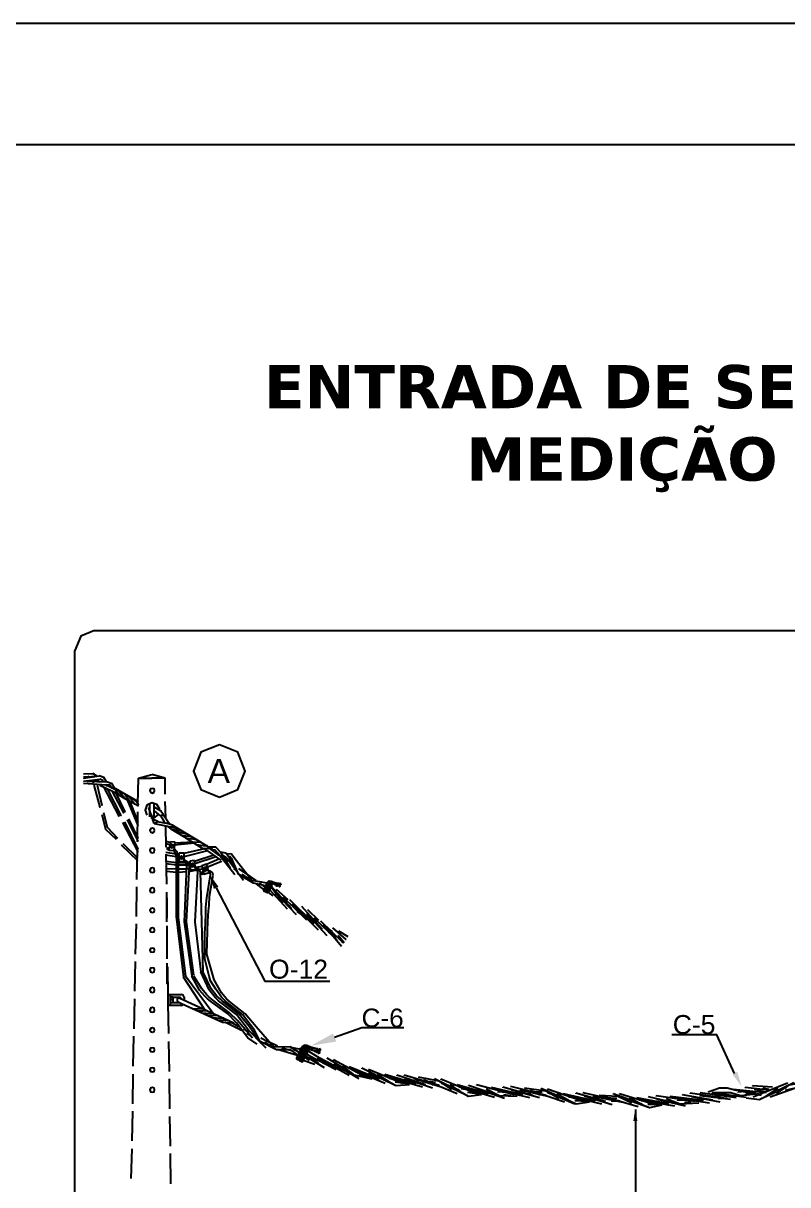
# Model space of a CAD drawing. Header units: millimetres. Extents: x 2300 to 2597, y 2140 to 2350.
# Drawn here: x 2444.1 to 2488.2, y 2283 to 2350 of the extents above; entities that cross this region are included whole.
import ezdxf

# ---------------------------------------------------------------- set-up
doc = ezdxf.new("R2010")
doc.units = ezdxf.units.MM
doc.styles.add('Arial0', font='arial.ttf', dxfattribs={"height": 1.907567})
doc.styles.get("Standard").update_dxf_attribs({"font": 'arial.ttf'})

msp = doc.modelspace()

# ---------------------------------------------------------------- hatches: boundary and pattern name
at = {"true_color": 0x000007}
for points in [[(2448.184, 2306.204), (2448.148, 2306.204), (2448.148, 2306.18), (2448.184, 2306.18)], [(2448.207, 2306.51), (2448.184, 2306.51), (2448.184, 2306.475), (2448.207, 2306.475)], [(2449.42, 2305.85), (2449.385, 2305.85), (2449.385, 2305.815), (2449.42, 2305.815)], [(2452.825, 2302.411), (2452.789, 2302.411), (2452.789, 2302.376), (2452.825, 2302.376)], [(2453.402, 2301.775), (2453.366, 2301.775), (2453.366, 2301.739), (2453.402, 2301.739)], [(2454.026, 2301.327), (2454.003, 2301.327), (2454.003, 2301.292), (2454.026, 2301.292)], [(2454.78, 2301.139), (2454.756, 2301.139), (2454.756, 2301.115), (2454.78, 2301.115)], [(2455.392, 2300.208), (2454.874, 2300.903), (2455.122, 2300.09)], [(2452.613, 2293.753), (2452.589, 2293.753), (2452.589, 2293.73), (2452.613, 2293.73)], [(2452.648, 2293.847), (2452.613, 2293.847), (2452.613, 2293.789)], [(2452.648, 2293.694), (2452.613, 2293.694), (2452.613, 2293.659)], [(2452.648, 2293.541), (2452.613, 2293.577), (2452.613, 2293.541)], [(2452.766, 2293.847), (2452.766, 2293.789), (2452.73, 2293.847)], [(2452.766, 2293.73), (2452.766, 2293.694), (2452.73, 2293.694)], [(2452.766, 2293.694), (2452.766, 2293.659), (2452.73, 2293.694)], [(2452.766, 2293.577), (2452.766, 2293.541), (2452.73, 2293.541)], [(2462.177, 2291.28), (2460.728, 2291.044), (2461.989, 2291.739)], [(2485.3, 2289.536), (2485.547, 2288.688), (2485.029, 2289.383)], [(2479.304, 2286.698), (2479.54, 2286.698), (2479.422, 2287.416)]]:
    msp.add_hatch(color=7, dxfattribs=at).paths.add_polyline_path(points)

# ---------------------------------------------------------------- linework, layer by layer
at = {"ltscale": 3}
for p, q in [((2300, 2350), (2597, 2350)), ((2325, 2343), (2590, 2343))]:
    msp.add_line(p, q, dxfattribs=at)
at = {"color": 7, "linetype": 'Continuous', "lineweight": -2, "true_color": 0x000007}
for points in [[(2448.243, 2314.979), (2447.453, 2314.649), (2447.1, 2313.837)], [(2448.243, 2314.979), (2579.957, 2314.979), (2579.957, 2314.979)], [(2447.1, 2212.854), (2447.1, 2313.837), (2447.1, 2313.837)], [(2447.607, 2306.722), (2448.148, 2306.746), (2448.148, 2306.746)], [(2448.419, 2306.569), (2448.148, 2306.746), (2448.148, 2306.746)], [(2447.607, 2306.475), (2448.513, 2306.604), (2448.513, 2306.604)], [(2447.607, 2306.545), (2448.089, 2306.569), (2448.089, 2306.569)], [(2447.607, 2306.51), (2447.701, 2306.475), (2447.701, 2306.475)], [(2447.607, 2306.298), (2448.537, 2306.416), (2448.537, 2306.416)], [(2447.607, 2306.18), (2448.938, 2306.086), (2448.938, 2306.086)], [(2447.819, 2306.298), (2448.938, 2306.263), (2448.938, 2306.263)], [(2447.995, 2306.51), (2447.854, 2306.569), (2447.854, 2306.569)], [(2448.031, 2306.333), (2448.207, 2306.239), (2448.207, 2306.239)], [(2448.243, 2306.545), (2448.089, 2306.569), (2448.089, 2306.569)], [(2448.207, 2306.062), (2448.537, 2304.79), (2448.537, 2304.79)], [(2448.572, 2306.239), (2448.266, 2306.357), (2448.266, 2306.357)], [(2448.396, 2306.392), (2448.396, 2306.298), (2448.396, 2306.298)], [(2448.396, 2306.062), (2448.667, 2304.908), (2448.667, 2304.908)], [(2448.938, 2306.263), (2448.784, 2306.51), (2448.513, 2306.604)], [(2448.749, 2306.239), (2448.69, 2306.357), (2448.537, 2306.416)], [(2448.537, 2306.062), (2449.633, 2305.544), (2449.633, 2305.544)], [(2449.42, 2305.815), (2448.879, 2306.086), (2448.879, 2306.086)], [(2449.42, 2305.874), (2449.267, 2306.145), (2448.938, 2306.263)], [(2449.267, 2305.874), (2449.114, 2306.062), (2448.938, 2306.086)], [(2448.938, 2306.086), (2448.938, 2306.027), (2448.938, 2306.027)], [(2450.74, 2304.967), (2450.775, 2306.475), (2450.775, 2306.475)], [(2450.775, 2306.475), (2451.553, 2306.687), (2451.553, 2306.687)], [(2450.775, 2306.475), (2451.553, 2306.475), (2451.553, 2306.475)], [(2452.306, 2306.475), (2451.553, 2306.687), (2451.553, 2306.687)], [(2452.306, 2306.475), (2451.553, 2306.475), (2451.553, 2306.475)], [(2452.306, 2305.544), (2452.306, 2306.475), (2452.306, 2306.475)], [(2448.749, 2305.968), (2449.633, 2304.284), (2449.633, 2304.284)], [(2448.961, 2305.85), (2449.75, 2304.307), (2449.75, 2304.307)], [(2449.267, 2305.697), (2449.903, 2304.46), (2449.903, 2304.46)], [(2449.444, 2305.791), (2449.326, 2305.933), (2449.326, 2305.933)], [(2450.198, 2305.426), (2449.326, 2305.933), (2449.326, 2305.933)], [(2449.444, 2305.791), (2449.656, 2305.485), (2449.656, 2305.485)], [(2449.444, 2305.638), (2449.986, 2304.519), (2449.986, 2304.519)], [(2449.656, 2305.697), (2449.597, 2305.791), (2449.597, 2305.791)], [(2449.656, 2305.697), (2450.021, 2305.273), (2450.021, 2305.273)], [(2450.598, 2304.943), (2449.656, 2305.485), (2449.656, 2305.485)], [(2449.656, 2305.485), (2450.115, 2305.214), (2450.115, 2305.214)], [(2449.962, 2305.579), (2450.257, 2305.155), (2450.257, 2305.155)], [(2450.41, 2305.179), (2450.198, 2305.426), (2450.198, 2305.426)], [(2450.775, 2305.097), (2450.198, 2305.426), (2450.198, 2305.426)], [(2450.115, 2305.214), (2450.74, 2303.73), (2450.74, 2303.73)], [(2450.257, 2305.155), (2450.74, 2303.942), (2450.74, 2303.942)], [(2450.41, 2305.179), (2450.563, 2304.967), (2450.563, 2304.967)], [(2450.657, 2305.12), (2450.469, 2305.273), (2450.469, 2305.273)], [(2450.775, 2304.849), (2450.563, 2304.967), (2450.563, 2304.967)], [(2450.657, 2305.12), (2450.775, 2304.943), (2450.775, 2304.943)], [(2452.012, 2304.672), (2451.835, 2304.943), (2451.553, 2305.038), (2451.258, 2304.908), (2451.164, 2304.614), (2451.258, 2304.343)], [(2451.435, 2304.79), (2451.376, 2304.755), (2451.376, 2304.755)], [(2451.682, 2303.86), (2451.376, 2304.755), (2451.376, 2304.755)], [(2451.435, 2304.248), (2451.435, 2305.002), (2451.435, 2305.002)], [(2451.682, 2304.19), (2451.682, 2305.002), (2451.682, 2305.002)], [(2451.706, 2304.79), (2452.071, 2304.578), (2452.071, 2304.578)], [(2452.342, 2304.19), (2452.306, 2305.12), (2452.306, 2305.12)], [(2448.667, 2304.366), (2448.879, 2303.53), (2449.479, 2302.953)], [(2448.749, 2304.484), (2448.961, 2303.648), (2449.574, 2303.012)], [(2450.115, 2304.072), (2450.74, 2302.835), (2450.74, 2302.835)], [(2450.198, 2304.131), (2450.74, 2303.012), (2450.74, 2303.012)], [(2450.716, 2302.8), (2450.74, 2304.519), (2450.74, 2304.519)], [(2451.682, 2304.072), (2451.435, 2304.519), (2451.435, 2304.519)], [(2451.494, 2304.19), (2451.741, 2304.213), (2451.953, 2304.402)], [(2451.682, 2304.578), (2451.918, 2304.402), (2451.918, 2304.402)], [(2451.894, 2303.978), (2451.682, 2304.072), (2451.682, 2304.072)], [(2451.918, 2304.402), (2452.035, 2304.307), (2452.035, 2304.307)], [(2452.035, 2304.307), (2452.224, 2304.366), (2452.224, 2304.366)], [(2452.035, 2304.307), (2452.283, 2303.919), (2452.283, 2303.919)], [(2452.071, 2304.578), (2452.224, 2304.366), (2452.224, 2304.366)], [(2452.189, 2304.366), (2452.589, 2303.824), (2452.589, 2303.824)], [(2449.845, 2303.919), (2450.74, 2302.222), (2450.74, 2302.222)], [(2449.962, 2303.942), (2450.74, 2302.376), (2450.74, 2302.376)], [(2451.682, 2303.86), (2451.894, 2303.978), (2451.894, 2303.978)], [(2451.682, 2303.86), (2452.648, 2303.671), (2452.648, 2303.671)], [(2451.859, 2303.978), (2452.377, 2303.883), (2452.377, 2303.883)], [(2452.377, 2302.493), (2452.342, 2303.707), (2452.342, 2303.707)], [(2452.73, 2303.765), (2452.377, 2303.883), (2452.377, 2303.883)], [(2452.436, 2303.707), (2452.648, 2303.553), (2452.648, 2303.553)], [(2453.096, 2303.53), (2452.648, 2303.671), (2452.648, 2303.671)], [(2452.648, 2303.553), (2453.06, 2303.459), (2453.06, 2303.459)], [(2452.648, 2303.553), (2453.543, 2303.012), (2453.543, 2303.012)], [(2452.73, 2303.765), (2454.179, 2302.894), (2454.179, 2302.894)], [(2452.978, 2303.377), (2453.249, 2303.318), (2453.249, 2303.318)], [(2453.343, 2303.4), (2453.06, 2303.459), (2453.06, 2303.459)], [(2449.868, 2302.705), (2450.716, 2301.869), (2450.716, 2301.869)], [(2452.342, 2302.835), (2452.589, 2302.776), (2452.589, 2302.776)], [(2452.342, 2302.705), (2452.589, 2302.646), (2452.589, 2302.646)], [(2452.613, 2302.8), (2452.518, 2302.317), (2452.518, 2302.317)], [(2452.884, 2302.776), (2452.613, 2302.8), (2452.613, 2302.8)], [(2452.825, 2302.293), (2452.884, 2302.776), (2452.884, 2302.776)], [(2452.86, 2302.623), (2454.003, 2302.741), (2454.003, 2302.741)], [(2452.884, 2302.741), (2453.885, 2302.8), (2453.885, 2302.8)], [(2453.213, 2303.188), (2453.673, 2303.129), (2453.673, 2303.129)], [(2453.614, 2303.224), (2453.249, 2303.318), (2453.249, 2303.318)], [(2453.52, 2303.012), (2454.45, 2302.434), (2454.45, 2302.434)], [(2453.543, 2303.012), (2453.849, 2302.976), (2453.849, 2302.976)], [(2453.908, 2303.047), (2453.673, 2303.129), (2453.673, 2303.129)], [(2454.179, 2302.894), (2453.849, 2302.976), (2453.849, 2302.976)], [(2453.885, 2302.8), (2454.391, 2302.776), (2454.391, 2302.776)], [(2454.179, 2302.894), (2455.027, 2302.376), (2455.027, 2302.376)], [(2449.774, 2302.623), (2450.716, 2301.716), (2450.716, 2301.716)], [(2450.681, 2300.632), (2450.716, 2302.376), (2450.716, 2302.376)], [(2452.342, 2302.199), (2452.942, 2302.105), (2452.942, 2302.105)], [(2452.342, 2302.046), (2452.942, 2301.951), (2452.942, 2301.951)], [(2452.401, 2300.361), (2452.377, 2302.081), (2452.377, 2302.081)], [(2452.436, 2302.47), (2452.554, 2302.434), (2452.554, 2302.434)], [(2452.436, 2302.47), (2452.436, 2302.376), (2452.436, 2302.376)], [(2452.436, 2302.376), (2452.518, 2302.352), (2452.518, 2302.352)], [(2452.518, 2302.317), (2452.825, 2302.293), (2452.825, 2302.293)], [(2453.037, 2301.987), (2453.001, 2302.222), (2452.825, 2302.411)], [(2452.942, 2302.022), (2452.825, 2302.293), (2452.825, 2302.293)], [(2452.942, 2302.022), (2452.942, 2298.488), (2453.366, 2294.99)], [(2453.037, 2302.105), (2453.096, 2302.105), (2453.096, 2302.105)], [(2453.06, 2302.022), (2453.06, 2298.453), (2453.484, 2295.025)], [(2453.096, 2302.14), (2453.096, 2301.657), (2453.096, 2301.657)], [(2453.402, 2302.14), (2453.096, 2302.14), (2453.096, 2302.14)], [(2453.402, 2302.14), (2454.603, 2302.411), (2454.603, 2302.411)], [(2453.402, 2301.951), (2454.78, 2302.293), (2454.78, 2302.293)], [(2453.402, 2301.657), (2453.402, 2302.14), (2453.402, 2302.14)], [(2454.003, 2301.681), (2455.122, 2302.046), (2455.122, 2302.046)], [(2454.12, 2302.646), (2454.639, 2302.564), (2454.639, 2302.564)], [(2454.45, 2302.434), (2454.815, 2302.411), (2454.815, 2302.411)], [(2455.534, 2301.739), (2454.544, 2302.434), (2454.544, 2302.434)], [(2454.756, 2302.564), (2454.639, 2302.564), (2454.639, 2302.564)], [(2455.534, 2302.164), (2455.239, 2302.493), (2454.815, 2302.493)], [(2455.027, 2302.376), (2454.815, 2302.411), (2454.815, 2302.411)], [(2454.874, 2302.411), (2455.392, 2302.022), (2455.392, 2302.022)], [(2455.357, 2302.14), (2455.204, 2302.317), (2454.933, 2302.352)], [(2455.357, 2302.164), (2455.263, 2302.14), (2455.263, 2302.14)], [(2456.323, 2300.903), (2455.357, 2302.14), (2455.357, 2302.14)], [(2456.017, 2301.869), (2455.805, 2302.14), (2455.51, 2302.199)], [(2456.076, 2301.268), (2455.534, 2302.164), (2455.534, 2302.164)], [(2455.84, 2301.869), (2455.569, 2302.046), (2455.569, 2302.046)], [(2456.288, 2301.869), (2456.146, 2302.081), (2455.84, 2302.105)], [(2452.342, 2301.681), (2452.978, 2301.598), (2452.978, 2301.598)], [(2452.342, 2301.539), (2452.978, 2301.469), (2452.978, 2301.469)], [(2453.06, 2301.951), (2453.096, 2301.951), (2453.096, 2301.951)], [(2453.06, 2301.775), (2453.096, 2301.775), (2453.096, 2301.775)], [(2453.06, 2301.681), (2453.096, 2301.681), (2453.096, 2301.681)], [(2453.06, 2301.598), (2453.484, 2301.598), (2453.484, 2301.598)], [(2453.06, 2301.469), (2453.543, 2301.469), (2453.543, 2301.469)], [(2453.096, 2301.657), (2453.402, 2301.657), (2453.402, 2301.657)], [(2453.343, 2301.893), (2453.272, 2301.81), (2453.213, 2301.81), (2453.19, 2301.893), (2453.213, 2301.951), (2453.272, 2301.951)], [(2453.272, 2301.951), (2453.343, 2301.893), (2453.343, 2301.893)], [(2453.673, 2301.41), (2453.579, 2301.657), (2453.402, 2301.775)], [(2453.543, 2301.41), (2453.52, 2301.563), (2453.402, 2301.657)], [(2453.543, 2301.41), (2453.402, 2298.182), (2453.849, 2295.049)], [(2453.696, 2301.41), (2453.52, 2298.182), (2453.944, 2295.108)], [(2453.614, 2301.622), (2453.732, 2301.622), (2453.732, 2301.622)], [(2453.673, 2301.469), (2453.732, 2301.469), (2453.732, 2301.469)], [(2454.003, 2301.716), (2453.732, 2301.681), (2453.732, 2301.681)], [(2453.732, 2301.681), (2453.755, 2301.174), (2453.755, 2301.174)], [(2453.967, 2301.445), (2453.944, 2301.386), (2453.849, 2301.351), (2453.814, 2301.445), (2453.849, 2301.504), (2453.908, 2301.504)], [(2453.908, 2301.504), (2453.967, 2301.445), (2453.967, 2301.445)], [(2454.061, 2301.198), (2454.003, 2301.716), (2454.003, 2301.716)], [(2454.026, 2301.539), (2455.263, 2301.951), (2455.263, 2301.951)], [(2454.12, 2301.327), (2454.427, 2301.386), (2454.427, 2301.386)], [(2454.698, 2301.504), (2454.427, 2301.41), (2454.427, 2301.41)], [(2454.427, 2301.41), (2454.544, 2300.927), (2454.544, 2300.927)], [(2454.698, 2301.504), (2455.451, 2301.834), (2455.451, 2301.834)], [(2454.851, 2301.021), (2454.698, 2301.504), (2454.698, 2301.504)], [(2454.721, 2301.327), (2455.569, 2301.681), (2455.569, 2301.681)], [(2455.605, 2301.928), (2455.722, 2301.987), (2455.722, 2301.987)], [(2455.628, 2301.869), (2455.899, 2301.681), (2455.899, 2301.681)], [(2455.746, 2301.81), (2455.84, 2301.869), (2455.84, 2301.869)], [(2455.993, 2301.445), (2455.805, 2301.563), (2455.805, 2301.563)], [(2456.83, 2300.573), (2455.84, 2301.869), (2455.84, 2301.869)], [(2456.146, 2301.81), (2456.076, 2301.928), (2455.993, 2301.951)], [(2456.559, 2300.927), (2456.017, 2301.869), (2456.017, 2301.869)], [(2457.407, 2300.42), (2456.535, 2300.927), (2456.146, 2301.869)], [(2456.17, 2301.504), (2456.288, 2301.41), (2456.288, 2301.41)], [(2457.312, 2300.573), (2456.288, 2301.869), (2456.288, 2301.869)], [(2452.377, 2301.268), (2452.978, 2301.233), (2452.978, 2301.233)], [(2452.377, 2301.115), (2452.978, 2301.056), (2452.978, 2301.056)], [(2453.096, 2301.233), (2453.543, 2301.233), (2453.543, 2301.233)], [(2453.096, 2301.056), (2453.52, 2301.08), (2453.52, 2301.08)], [(2453.673, 2301.292), (2453.755, 2301.327), (2453.755, 2301.327)], [(2453.673, 2301.198), (2453.673, 2301.292), (2453.673, 2301.292)], [(2453.673, 2301.198), (2453.755, 2301.198), (2453.755, 2301.198)], [(2453.673, 2301.08), (2454.156, 2301.174), (2454.156, 2301.174)], [(2453.755, 2301.174), (2454.061, 2301.198), (2454.061, 2301.198)], [(2454.332, 2301.08), (2454.238, 2301.268), (2454.026, 2301.327)], [(2454.179, 2301.08), (2454.026, 2298.182), (2454.368, 2295.296)], [(2454.179, 2301.08), (2454.156, 2301.174), (2454.061, 2301.233)], [(2454.297, 2301.198), (2454.45, 2301.233), (2454.45, 2301.233)], [(2454.332, 2301.08), (2454.485, 2295.32), (2454.485, 2295.32)], [(2454.427, 2301.056), (2454.509, 2301.08), (2454.509, 2301.08)], [(2454.427, 2301.056), (2454.427, 2300.927), (2454.427, 2300.927)], [(2454.427, 2300.927), (2454.544, 2300.986), (2454.544, 2300.986)], [(2454.698, 2301.233), (2454.662, 2301.174), (2454.603, 2301.139), (2454.544, 2301.198), (2454.568, 2301.292), (2454.639, 2301.292)], [(2454.544, 2300.927), (2454.851, 2301.021), (2454.851, 2301.021)], [(2454.603, 2296.05), (2454.603, 2297.523), (2454.639, 2298.064), (2454.662, 2298.7), (2454.662, 2299.03), (2454.721, 2299.572), (2454.933, 2300.903)], [(2454.639, 2301.292), (2454.698, 2301.233), (2454.698, 2301.233)], [(2454.721, 2296.321), (2454.756, 2297.64), (2454.78, 2298.218), (2454.815, 2298.818), (2454.851, 2299.125), (2454.874, 2299.666), (2455.086, 2300.868)], [(2455.086, 2300.868), (2455.051, 2301.021), (2454.933, 2301.115), (2454.78, 2301.139)], [(2454.933, 2300.903), (2454.91, 2300.986), (2454.815, 2301.021)], [(2456.417, 2301.139), (2456.288, 2301.233), (2456.288, 2301.233)], [(2456.535, 2301.268), (2457.042, 2300.927), (2457.042, 2300.927)], [(2457.289, 2300.573), (2456.747, 2300.927), (2456.747, 2300.927)], [(2457.56, 2300.573), (2457.042, 2300.927), (2457.042, 2300.927)], [(2450.657, 2298.488), (2450.681, 2300.208), (2450.681, 2300.208)], [(2455.263, 2300.149), (2458.066, 2294.754), (2461.812, 2294.754)], [(2458.196, 2300.42), (2457.312, 2300.573), (2457.312, 2300.573)], [(2458.102, 2300.267), (2457.407, 2300.42), (2457.407, 2300.42)], [(2458.007, 2300.055), (2457.525, 2300.42), (2457.525, 2300.42)], [(2458.066, 2300.208), (2457.772, 2300.42), (2457.772, 2300.42)], [(2458.219, 2300.479), (2457.984, 2300.032), (2457.984, 2300.032)], [(2457.984, 2300.032), (2457.984, 2299.996), (2458.007, 2299.961), (2458.043, 2299.961), (2458.043, 2299.996)], [(2458.314, 2300.479), (2458.278, 2300.42), (2458.043, 2299.996)], [(2458.102, 2299.961), (2458.314, 2300.385), (2458.314, 2300.385)], [(2458.373, 2300.361), (2458.196, 2299.937), (2458.196, 2299.937)], [(2458.431, 2300.514), (2458.314, 2300.538), (2458.219, 2300.479)], [(2458.314, 2300.385), (2458.337, 2300.42), (2458.255, 2300.42)], [(2458.467, 2300.302), (2458.255, 2299.902), (2458.255, 2299.902)], [(2458.585, 2300.444), (2458.431, 2300.514), (2458.278, 2300.42)], [(2458.373, 2300.361), (2458.408, 2300.385), (2458.314, 2300.385)], [(2458.337, 2300.032), (2458.314, 2300.055), (2458.314, 2300.055)], [(2458.49, 2300.444), (2458.431, 2300.444), (2458.337, 2300.42)], [(2459.374, 2298.912), (2458.337, 2300.055), (2458.337, 2300.055)], [(2458.373, 2300.42), (2458.549, 2300.385), (2458.549, 2300.385)], [(2458.467, 2300.302), (2458.467, 2300.361), (2458.373, 2300.361)], [(2459.126, 2299.278), (2458.408, 2300.208), (2458.408, 2300.208)], [(2459.609, 2298.936), (2458.431, 2300.232), (2458.431, 2300.232)], [(2458.467, 2300.444), (2458.49, 2300.444), (2458.49, 2300.444)], [(2458.49, 2300.444), (2458.526, 2300.444), (2458.526, 2300.444)], [(2458.526, 2300.444), (2458.585, 2300.444), (2458.585, 2300.444)], [(2458.644, 2300.385), (2458.549, 2300.385), (2458.549, 2300.385)], [(2458.549, 2300.385), (2458.702, 2300.326), (2458.702, 2300.326)], [(2458.738, 2300.42), (2458.585, 2300.444), (2458.585, 2300.444)], [(2458.62, 2300.385), (2458.644, 2300.385), (2458.644, 2300.385)], [(2458.644, 2300.385), (2458.702, 2300.42), (2458.702, 2300.42)], [(2458.702, 2300.42), (2458.738, 2300.42), (2458.738, 2300.42)], [(2458.797, 2300.361), (2458.702, 2300.326), (2458.702, 2300.326)], [(2458.702, 2300.326), (2458.738, 2300.267), (2458.797, 2300.267), (2458.856, 2300.302)], [(2458.891, 2300.385), (2458.738, 2300.42), (2458.738, 2300.42)], [(2459.397, 2299.454), (2458.738, 2300.055), (2458.738, 2300.055)], [(2458.761, 2300.361), (2458.797, 2300.361), (2458.797, 2300.361)], [(2458.973, 2300.385), (2458.797, 2300.361), (2458.797, 2300.361)], [(2458.973, 2300.326), (2458.856, 2300.302), (2458.856, 2300.302)], [(2458.891, 2300.232), (2458.856, 2300.302), (2458.856, 2300.302)], [(2458.891, 2300.232), (2458.914, 2300.208), (2458.914, 2300.232), (2458.914, 2300.244)], [(2458.914, 2300.232), (2458.891, 2300.232), (2458.891, 2300.232)], [(2458.95, 2300.232), (2458.914, 2300.326), (2458.914, 2300.326)], [(2458.914, 2300.232), (2458.95, 2300.232), (2458.95, 2300.232)], [(2458.973, 2300.361), (2458.95, 2300.361), (2458.973, 2300.361), (2458.973, 2300.326)], [(2458.973, 2300.361), (2458.973, 2300.385), (2458.973, 2300.385)], [(2458.973, 2300.326), (2458.973, 2300.361), (2458.973, 2300.361)], [(2452.401, 2298.182), (2452.401, 2299.902), (2452.401, 2299.902)], [(2452.401, 2299.572), (2452.401, 2298.394), (2452.401, 2298.394)], [(2458.043, 2299.996), (2458.043, 2299.961), (2458.066, 2299.937), (2458.102, 2299.937), (2458.102, 2299.961)], [(2458.102, 2299.961), (2458.102, 2299.937), (2458.137, 2299.902), (2458.161, 2299.902), (2458.196, 2299.937)], [(2458.196, 2299.937), (2458.196, 2299.878), (2458.219, 2299.878), (2458.255, 2299.902)], [(2458.549, 2299.69), (2458.255, 2299.902), (2458.255, 2299.902)], [(2459.88, 2298.583), (2458.702, 2299.843), (2458.702, 2299.843)], [(2458.797, 2299.725), (2458.702, 2299.784), (2458.702, 2299.784)], [(2459.032, 2299.395), (2458.95, 2299.454), (2458.95, 2299.454)], [(2460.481, 2298.276), (2459.126, 2299.607), (2459.126, 2299.607)], [(2459.221, 2299.513), (2459.162, 2299.549), (2459.162, 2299.549)], [(2459.221, 2299.513), (2459.162, 2299.549), (2459.162, 2299.549)], [(2459.303, 2299.395), (2459.221, 2299.454), (2459.221, 2299.454)], [(2460.905, 2298.064), (2459.492, 2299.454), (2459.492, 2299.454)], [(2459.515, 2299.066), (2459.433, 2299.125), (2459.433, 2299.125)], [(2461.152, 2297.699), (2459.645, 2299.207), (2459.645, 2299.207)], [(2460.328, 2298.547), (2459.704, 2299.148), (2459.704, 2299.148)], [(2460.151, 2298.818), (2459.704, 2299.125), (2459.704, 2299.125)], [(2460.363, 2298.488), (2459.939, 2298.759), (2459.939, 2298.759)], [(2461.388, 2297.735), (2460.187, 2299.066), (2460.187, 2299.066)], [(2461.176, 2298.253), (2460.54, 2298.877), (2460.54, 2298.877)], [(2450.598, 2296.321), (2450.657, 2298.064), (2450.657, 2298.064)], [(2461.659, 2297.369), (2460.481, 2298.642), (2460.481, 2298.642)], [(2460.575, 2298.524), (2460.516, 2298.583), (2460.516, 2298.583)], [(2460.846, 2298.182), (2460.752, 2298.253), (2460.752, 2298.253)], [(2462.236, 2297.134), (2460.905, 2298.394), (2460.905, 2298.394)], [(2461.082, 2298.182), (2461.023, 2298.253), (2461.023, 2298.253)], [(2462.59, 2296.945), (2461.294, 2298.218), (2461.294, 2298.218)], [(2462.472, 2296.769), (2461.447, 2298.005), (2461.447, 2298.005)], [(2452.401, 2297.947), (2452.401, 2296.227), (2452.401, 2296.227)], [(2452.436, 2296.05), (2452.436, 2297.77), (2452.436, 2297.77)], [(2461.294, 2297.852), (2461.211, 2297.911), (2461.211, 2297.911)], [(2462.142, 2297.346), (2461.482, 2297.97), (2461.482, 2297.97)], [(2461.965, 2297.617), (2461.482, 2297.911), (2461.482, 2297.911)], [(2462.177, 2297.287), (2461.753, 2297.581), (2461.753, 2297.581)], [(2462.743, 2297.157), (2461.989, 2297.829), (2461.989, 2297.829)], [(2462.625, 2296.981), (2462.295, 2297.405), (2462.295, 2297.405)], [(2462.86, 2297.311), (2462.319, 2297.64), (2462.319, 2297.64)], [(2462.354, 2297.346), (2462.319, 2297.369), (2462.319, 2297.369)], [(2462.625, 2296.981), (2462.507, 2297.04), (2462.507, 2297.04)], [(2462.743, 2297.157), (2462.719, 2297.157), (2462.719, 2297.157)], [(2456.771, 2292.846), (2455.899, 2293.518), (2455.781, 2293.635), (2455.569, 2293.847), (2455.239, 2294.295), (2454.933, 2294.778), (2454.851, 2295.049), (2454.603, 2296.05)], [(2455.145, 2294.837), (2454.721, 2296.321), (2454.721, 2296.321)], [(2450.563, 2294.177), (2450.598, 2295.897), (2450.598, 2295.897)], [(2452.401, 2295.803), (2452.401, 2294.625), (2452.401, 2294.625)], [(2452.495, 2293.871), (2452.459, 2295.591), (2452.459, 2295.591)], [(2456.559, 2292.882), (2455.628, 2293.6), (2455.51, 2293.73), (2455.298, 2293.906), (2454.968, 2294.33), (2454.485, 2295.32)], [(2454.603, 2293.117), (2453.366, 2294.99), (2453.366, 2294.99)], [(2455.086, 2292.905), (2453.484, 2295.049), (2453.484, 2295.049)], [(2455.934, 2292.882), (2454.933, 2293.6), (2454.756, 2293.753), (2454.603, 2293.906), (2454.297, 2294.236), (2453.849, 2295.049)], [(2456.017, 2292.94), (2455.051, 2293.694), (2454.851, 2293.847), (2454.698, 2294.001), (2454.427, 2294.33), (2453.967, 2295.049)], [(2456.417, 2292.846), (2455.534, 2293.518), (2455.392, 2293.635), (2455.204, 2293.812), (2454.851, 2294.272), (2454.368, 2295.296)], [(2456.924, 2292.882), (2456.111, 2293.518), (2455.993, 2293.635), (2455.84, 2293.753), (2455.569, 2294.083), (2455.145, 2294.837)], [(2453.249, 2293.365), (2452.495, 2293.365), (2452.495, 2294.001), (2453.249, 2294.001)], [(2452.613, 2293.365), (2452.613, 2294.001), (2452.613, 2294.001)], [(2453.402, 2293.847), (2453.343, 2293.965), (2453.249, 2294.001)], [(2450.528, 2292.01), (2450.563, 2293.753), (2450.563, 2293.753)], [(2452.518, 2291.739), (2452.495, 2293.447), (2452.495, 2293.447)], [(2452.766, 2293.847), (2452.613, 2293.847), (2452.613, 2293.847)], [(2452.613, 2293.789), (2452.648, 2293.847), (2452.648, 2293.847)], [(2452.613, 2293.518), (2452.613, 2293.847), (2452.613, 2293.847)], [(2452.613, 2293.847), (2453.154, 2293.847), (2453.154, 2293.847)], [(2452.613, 2293.659), (2452.648, 2293.694), (2452.648, 2293.694)], [(2452.766, 2293.694), (2452.613, 2293.694), (2452.613, 2293.694)], [(2452.648, 2293.694), (2452.613, 2293.694), (2452.613, 2293.694)], [(2452.648, 2293.541), (2452.613, 2293.577), (2452.613, 2293.577)], [(2452.613, 2293.541), (2452.766, 2293.541), (2452.766, 2293.541)], [(2453.154, 2293.518), (2452.613, 2293.518), (2452.613, 2293.518)], [(2452.73, 2293.847), (2452.766, 2293.789), (2452.766, 2293.789)], [(2452.73, 2293.694), (2452.766, 2293.73), (2452.766, 2293.73)], [(2452.73, 2293.694), (2452.766, 2293.659), (2452.766, 2293.659)], [(2452.73, 2293.541), (2452.766, 2293.577), (2452.766, 2293.577)], [(2452.766, 2293.541), (2452.766, 2293.847), (2452.766, 2293.847)], [(2453.154, 2293.789), (2453.06, 2293.789), (2453.001, 2293.73), (2453.001, 2293.635), (2453.06, 2293.577)], [(2453.06, 2293.577), (2453.249, 2293.482), (2453.249, 2293.482)], [(2453.249, 2293.73), (2453.154, 2293.847), (2453.154, 2293.847)], [(2453.154, 2293.789), (2456.264, 2292.363), (2456.264, 2292.363)], [(2453.249, 2293.482), (2455.628, 2292.399), (2455.628, 2292.399)], [(2453.249, 2293.365), (2453.343, 2293.423), (2453.343, 2293.423)], [(2453.402, 2293.847), (2453.402, 2293.694), (2453.402, 2293.694)], [(2453.908, 2293.176), (2454.179, 2293.176), (2454.179, 2293.176)], [(2454.485, 2293.153), (2454.179, 2293.176), (2454.179, 2293.176)], [(2454.179, 2293.058), (2454.485, 2293.058), (2454.485, 2293.058)], [(2454.45, 2292.94), (2454.91, 2292.905), (2454.91, 2292.905)], [(2454.78, 2293.035), (2454.485, 2293.058), (2454.485, 2293.058)], [(2454.815, 2292.787), (2455.086, 2292.787), (2455.086, 2292.787)], [(2455.086, 2292.882), (2454.91, 2292.905), (2454.91, 2292.905)], [(2455.051, 2292.67), (2455.51, 2292.634), (2455.51, 2292.634)], [(2455.392, 2292.764), (2455.086, 2292.787), (2455.086, 2292.787)], [(2456.417, 2292.363), (2455.934, 2292.882), (2455.934, 2292.882)], [(2456.476, 2292.493), (2456.017, 2292.94), (2456.017, 2292.94)], [(2457.112, 2291.939), (2456.417, 2292.846), (2456.417, 2292.846)], [(2457.171, 2292.128), (2456.559, 2292.882), (2456.559, 2292.882)], [(2457.466, 2291.939), (2456.771, 2292.846), (2456.771, 2292.846)], [(2457.56, 2292.128), (2456.924, 2292.882), (2456.924, 2292.882)], [(2455.392, 2292.516), (2455.722, 2292.516), (2455.722, 2292.516)], [(2455.687, 2292.634), (2455.51, 2292.634), (2455.51, 2292.634)], [(2455.628, 2292.399), (2456.264, 2292.363), (2456.264, 2292.363)], [(2455.958, 2292.493), (2455.722, 2292.516), (2455.722, 2292.516)], [(2456.712, 2291.916), (2455.746, 2292.399), (2455.746, 2292.399)], [(2456.111, 2292.399), (2456.535, 2292.151), (2456.535, 2292.151)], [(2457.619, 2291.126), (2457.077, 2291.492), (2456.417, 2292.363)], [(2457.348, 2291.468), (2456.476, 2292.493), (2456.476, 2292.493)], [(2456.83, 2292.01), (2457.136, 2291.857), (2457.136, 2291.857)], [(2457.831, 2291.185), (2457.171, 2292.128), (2457.171, 2292.128)], [(2458.585, 2290.95), (2457.56, 2292.128), (2457.56, 2292.128)], [(2462.083, 2291.527), (2463.65, 2292.092), (2466.064, 2292.092)], [(2450.469, 2289.866), (2450.504, 2291.586), (2450.504, 2291.586)], [(2457.254, 2291.609), (2457.042, 2291.739), (2457.042, 2291.739)], [(2458.137, 2290.891), (2457.112, 2291.939), (2457.112, 2291.939)], [(2457.407, 2291.739), (2457.583, 2291.609), (2457.583, 2291.609)], [(2458.738, 2290.797), (2457.795, 2291.28), (2457.466, 2291.939)], [(2457.713, 2291.374), (2457.56, 2291.468), (2457.56, 2291.468)], [(2457.831, 2291.492), (2458.278, 2291.256), (2458.278, 2291.256)], [(2485.147, 2289.442), (2484.122, 2291.668), (2481.53, 2291.668)], [(2452.554, 2289.56), (2452.518, 2291.28), (2452.518, 2291.28)], [(2458.549, 2290.95), (2458.043, 2291.221), (2458.043, 2291.221)], [(2458.797, 2291.009), (2458.278, 2291.256), (2458.278, 2291.256)], [(2460.033, 2290.644), (2459.515, 2290.985), (2458.585, 2290.95)], [(2459.975, 2290.502), (2459.551, 2290.797), (2458.738, 2290.797)], [(2458.797, 2291.009), (2458.797, 2290.985), (2458.797, 2290.985)], [(2459.939, 2290.467), (2458.797, 2290.832), (2458.797, 2290.832)], [(2459.727, 2290.714), (2459.068, 2290.891), (2459.068, 2290.891)], [(2460.128, 2290.832), (2459.645, 2290.914), (2459.645, 2290.914)], [(2460.187, 2290.985), (2459.88, 2290.314), (2459.88, 2290.314)], [(2460.363, 2290.95), (2460.269, 2290.914), (2459.975, 2290.29)], [(2460.128, 2290.856), (2460.057, 2290.856), (2460.057, 2290.856)], [(2460.057, 2290.231), (2460.363, 2290.832), (2460.363, 2290.832)], [(2460.458, 2290.797), (2460.151, 2290.196), (2460.151, 2290.196)], [(2460.481, 2291.044), (2460.328, 2291.068), (2460.187, 2290.985)], [(2460.54, 2290.738), (2460.245, 2290.161), (2460.245, 2290.161)], [(2460.363, 2290.832), (2460.363, 2290.891), (2460.328, 2290.914), (2460.304, 2290.914), (2460.269, 2290.891)], [(2460.693, 2290.95), (2460.481, 2291.044), (2460.304, 2290.914)], [(2460.458, 2290.797), (2460.458, 2290.832), (2460.422, 2290.856), (2460.399, 2290.856), (2460.363, 2290.832)], [(2460.575, 2290.914), (2460.481, 2290.914), (2460.399, 2290.856)], [(2460.422, 2290.914), (2460.67, 2290.832), (2460.67, 2290.832)], [(2460.54, 2290.738), (2460.54, 2290.773), (2460.516, 2290.832), (2460.481, 2290.832), (2460.458, 2290.797)], [(2460.54, 2290.914), (2460.599, 2290.914), (2460.599, 2290.914)], [(2461.965, 2289.866), (2460.54, 2290.738), (2460.54, 2290.738)], [(2460.599, 2290.914), (2460.634, 2290.95), (2460.634, 2290.95)], [(2460.634, 2290.95), (2460.693, 2290.95), (2460.693, 2290.95)], [(2460.811, 2290.856), (2460.67, 2290.832), (2460.67, 2290.832)], [(2460.67, 2290.832), (2460.882, 2290.773), (2460.882, 2290.773)], [(2460.905, 2290.891), (2460.693, 2290.95), (2460.693, 2290.95)], [(2460.752, 2290.856), (2460.811, 2290.856), (2460.811, 2290.856)], [(2460.811, 2290.856), (2460.846, 2290.891), (2460.846, 2290.891)], [(2460.846, 2290.891), (2460.905, 2290.891), (2460.905, 2290.891)], [(2460.882, 2290.773), (2460.94, 2290.714), (2461.023, 2290.679), (2461.082, 2290.738)], [(2461.023, 2290.773), (2460.882, 2290.773), (2460.882, 2290.773)], [(2461.117, 2290.856), (2460.905, 2290.891), (2460.905, 2290.891)], [(2460.999, 2290.797), (2460.999, 2290.773), (2461.023, 2290.773)], [(2461.27, 2290.856), (2461.023, 2290.773), (2461.023, 2290.773)], [(2461.27, 2290.773), (2461.082, 2290.738), (2461.082, 2290.738)], [(2461.117, 2290.62), (2461.082, 2290.738), (2461.082, 2290.738)], [(2461.176, 2290.644), (2461.117, 2290.644), (2461.117, 2290.62)], [(2461.117, 2290.62), (2461.176, 2290.62), (2461.176, 2290.644)], [(2461.235, 2290.644), (2461.176, 2290.773), (2461.176, 2290.773)], [(2461.176, 2290.644), (2461.211, 2290.62), (2461.211, 2290.62), (2461.235, 2290.644), (2461.235, 2290.655)], [(2461.27, 2290.832), (2461.235, 2290.832), (2461.235, 2290.773), (2461.27, 2290.773)], [(2461.27, 2290.832), (2461.27, 2290.856), (2461.27, 2290.856)], [(2461.27, 2290.773), (2461.27, 2290.832), (2461.27, 2290.832)], [(2459.88, 2290.314), (2459.88, 2290.29), (2459.916, 2290.255), (2459.939, 2290.255), (2459.975, 2290.29)], [(2459.975, 2290.29), (2459.975, 2290.255), (2459.998, 2290.231), (2460.057, 2290.231)], [(2460.057, 2290.231), (2460.057, 2290.196), (2460.092, 2290.161), (2460.128, 2290.161), (2460.151, 2290.196)], [(2460.151, 2290.196), (2460.151, 2290.161), (2460.187, 2290.102), (2460.21, 2290.102), (2460.245, 2290.161)], [(2460.94, 2289.96), (2460.269, 2290.196), (2460.269, 2290.196)], [(2460.634, 2290.196), (2460.363, 2290.373), (2460.363, 2290.373)], [(2461.506, 2289.772), (2460.399, 2290.432), (2460.399, 2290.432)], [(2460.54, 2290.29), (2460.422, 2290.314), (2460.422, 2290.314)], [(2461.152, 2290.043), (2460.481, 2290.585), (2460.481, 2290.585)], [(2462.177, 2289.654), (2460.54, 2290.502), (2460.54, 2290.502)], [(2460.634, 2290.467), (2460.599, 2290.467), (2460.599, 2290.467)], [(2460.634, 2290.467), (2460.599, 2290.467), (2460.599, 2290.467)], [(2460.752, 2290.373), (2460.67, 2290.408), (2460.67, 2290.408)], [(2462.59, 2289.595), (2460.94, 2290.467), (2460.94, 2290.467)], [(2461.058, 2290.137), (2460.964, 2290.161), (2460.964, 2290.161)], [(2462.931, 2289.324), (2461.117, 2290.314), (2461.117, 2290.314)], [(2461.718, 2290.078), (2461.211, 2290.231), (2461.211, 2290.231)], [(2461.989, 2289.831), (2461.541, 2289.984), (2461.541, 2289.984)], [(2463.143, 2289.407), (2461.659, 2290.314), (2461.659, 2290.314)], [(2463.862, 2289.23), (2462.024, 2290.231), (2462.024, 2290.231)], [(2463.497, 2289.136), (2462.048, 2289.984), (2462.048, 2289.984)], [(2450.445, 2287.699), (2450.469, 2289.407), (2450.469, 2289.407)], [(2462.177, 2289.925), (2462.107, 2289.96), (2462.107, 2289.96)], [(2462.507, 2289.654), (2462.413, 2289.678), (2462.413, 2289.678)], [(2464.25, 2289.112), (2463.226, 2289.348), (2462.531, 2289.89)], [(2462.743, 2289.748), (2462.66, 2289.772), (2462.66, 2289.772)], [(2464.674, 2289.112), (2462.931, 2289.831), (2462.931, 2289.831)], [(2463.014, 2289.501), (2462.931, 2289.536), (2462.931, 2289.536)], [(2465.004, 2288.865), (2463.108, 2289.654), (2463.108, 2289.654)], [(2463.744, 2289.501), (2463.143, 2289.654), (2463.143, 2289.654)], [(2464.25, 2289.112), (2463.497, 2289.348), (2463.497, 2289.348)], [(2465.216, 2288.959), (2463.65, 2289.748), (2463.65, 2289.748)], [(2466.005, 2288.865), (2464.038, 2289.678), (2464.038, 2289.678)], [(2465.581, 2288.747), (2464.074, 2289.477), (2464.074, 2289.477)], [(2466.394, 2288.782), (2465.64, 2288.724), (2465.31, 2288.9), (2464.557, 2289.383)], [(2466.783, 2288.841), (2464.981, 2289.383), (2464.981, 2289.383)], [(2467.325, 2288.782), (2465.676, 2289.348), (2465.676, 2289.348)], [(2468.114, 2288.747), (2466.088, 2289.348), (2466.088, 2289.348)], [(2452.589, 2287.393), (2452.554, 2289.136), (2452.554, 2289.136)], [(2464.557, 2289.171), (2464.462, 2289.207), (2464.462, 2289.207)], [(2464.792, 2289.289), (2464.71, 2289.289), (2464.71, 2289.289)], [(2465.098, 2289.053), (2464.981, 2289.077), (2464.981, 2289.077)], [(2467.148, 2288.653), (2465.157, 2289.23), (2465.157, 2289.23)], [(2465.216, 2289.171), (2466.029, 2289.018), (2466.029, 2289.018)], [(2465.581, 2288.959), (2466.3, 2288.865), (2466.3, 2288.865)], [(2467.725, 2288.594), (2466.159, 2289.136), (2466.159, 2289.136)], [(2466.665, 2288.9), (2466.571, 2288.924), (2466.571, 2288.924)], [(2468.291, 2288.629), (2466.665, 2289.136), (2466.665, 2289.136)], [(2466.912, 2289.018), (2466.783, 2289.018), (2466.783, 2289.018)], [(2468.832, 2288.512), (2468.114, 2288.994), (2466.912, 2289.23)], [(2467.207, 2288.865), (2467.089, 2288.865), (2467.089, 2288.865)], [(2469.139, 2288.264), (2467.207, 2289.077), (2467.207, 2289.077)], [(2467.902, 2288.924), (2467.325, 2288.994), (2467.325, 2288.994)], [(2468.137, 2288.747), (2467.725, 2288.782), (2467.725, 2288.782)], [(2469.351, 2288.382), (2467.843, 2289.136), (2467.843, 2289.136)], [(2470.163, 2288.3), (2468.208, 2289.112), (2468.208, 2289.112)], [(2469.739, 2288.146), (2468.267, 2288.865), (2468.267, 2288.865)], [(2470.552, 2288.205), (2469.798, 2288.111), (2469.445, 2288.323), (2468.75, 2288.806)], [(2468.962, 2288.688), (2468.868, 2288.724), (2468.868, 2288.724)], [(2470.953, 2288.264), (2469.139, 2288.782), (2469.139, 2288.782)], [(2471.306, 2288.052), (2469.292, 2288.653), (2469.292, 2288.653)], [(2471.495, 2288.17), (2469.798, 2288.747), (2469.798, 2288.747)], [(2472.46, 2288.205), (2470.258, 2288.782), (2470.258, 2288.782)], [(2472.943, 2288.205), (2471.129, 2288.629), (2471.129, 2288.629)], [(2473.509, 2288.17), (2471.789, 2288.653), (2471.789, 2288.653)], [(2474.298, 2288.17), (2472.248, 2288.688), (2472.248, 2288.688)], [(2487.114, 2288.476), (2485.759, 2288.629), (2485.759, 2288.629)], [(2487.326, 2288.653), (2486.171, 2288.724), (2486.171, 2288.724)], [(2486.207, 2288.087), (2488.197, 2288.9), (2488.197, 2288.9)], [(2486.631, 2287.97), (2488.138, 2288.653), (2488.138, 2288.653)], [(2487.019, 2288.17), (2488.562, 2288.924), (2488.562, 2288.924)], [(2487.196, 2288.087), (2489.187, 2288.806), (2489.187, 2288.806)], [(2487.561, 2288.3), (2488.292, 2288.782), (2489.493, 2288.994)], [(2488.08, 2288.476), (2489.729, 2288.865), (2489.729, 2288.865)], [(2469.256, 2288.476), (2469.139, 2288.512), (2469.139, 2288.512)], [(2469.374, 2288.57), (2470.163, 2288.453), (2470.163, 2288.453)], [(2469.739, 2288.358), (2470.434, 2288.264), (2470.434, 2288.264)], [(2471.883, 2287.993), (2470.34, 2288.535), (2470.34, 2288.535)], [(2470.823, 2288.323), (2470.705, 2288.323), (2470.705, 2288.323)], [(2472.602, 2288.111), (2471.577, 2288.146), (2470.823, 2288.535)], [(2471.035, 2288.453), (2470.953, 2288.453), (2470.953, 2288.453)], [(2471.365, 2288.264), (2471.283, 2288.264), (2471.283, 2288.264)], [(2473.332, 2288.029), (2471.306, 2288.512), (2471.306, 2288.512)], [(2472.248, 2288.323), (2471.495, 2288.382), (2471.495, 2288.382)], [(2472.248, 2288.146), (2471.848, 2288.205), (2471.848, 2288.205)], [(2473.897, 2288.029), (2472.307, 2288.476), (2472.307, 2288.476)], [(2472.849, 2288.264), (2472.731, 2288.264), (2472.731, 2288.264)], [(2474.475, 2288.087), (2472.79, 2288.476), (2472.79, 2288.476)], [(2473.026, 2288.382), (2472.943, 2288.382), (2472.943, 2288.382)], [(2475.016, 2287.993), (2474.263, 2288.417), (2473.026, 2288.594)], [(2473.391, 2288.241), (2473.273, 2288.241), (2473.273, 2288.241)], [(2475.346, 2287.781), (2473.356, 2288.453), (2473.356, 2288.453)], [(2474.051, 2288.358), (2473.485, 2288.358), (2473.485, 2288.358)], [(2474.298, 2288.17), (2473.874, 2288.205), (2473.874, 2288.205)], [(2475.535, 2287.875), (2473.992, 2288.57), (2473.992, 2288.57)], [(2476.348, 2287.84), (2474.357, 2288.535), (2474.357, 2288.535)], [(2475.923, 2287.663), (2474.38, 2288.323), (2474.38, 2288.323)], [(2476.772, 2287.781), (2476.018, 2287.663), (2475.653, 2287.84), (2474.899, 2288.264)], [(2475.134, 2288.17), (2475.016, 2288.17), (2475.016, 2288.17)], [(2477.125, 2287.84), (2475.287, 2288.264), (2475.287, 2288.264)], [(2475.441, 2287.97), (2475.323, 2287.993), (2475.323, 2287.993)], [(2477.49, 2287.663), (2475.476, 2288.146), (2475.476, 2288.146)], [(2475.558, 2288.087), (2476.348, 2287.993), (2476.348, 2287.993)], [(2477.702, 2287.817), (2475.982, 2288.3), (2475.982, 2288.3)], [(2478.55, 2287.84), (2476.406, 2288.323), (2476.406, 2288.323)], [(2478.091, 2287.628), (2476.501, 2288.111), (2476.501, 2288.111)], [(2478.727, 2287.758), (2476.984, 2288.111), (2476.984, 2288.111)], [(2477.219, 2288.052), (2477.125, 2288.052), (2477.125, 2288.052)], [(2479.21, 2287.722), (2478.421, 2288.111), (2477.337, 2288.17)], [(2479.575, 2287.51), (2477.549, 2288.111), (2477.549, 2288.111)], [(2478.362, 2287.993), (2477.667, 2288.029), (2477.667, 2288.029)], [(2479.787, 2287.663), (2478.15, 2288.264), (2478.15, 2288.264)], [(2480.564, 2287.628), (2478.515, 2288.264), (2478.515, 2288.264)], [(2480.176, 2287.487), (2478.609, 2288.029), (2478.609, 2288.029)], [(2480.953, 2287.605), (2480.235, 2287.451), (2479.846, 2287.605), (2479.092, 2288.029)], [(2481.354, 2287.699), (2479.516, 2288.029), (2479.516, 2288.029)], [(2481.895, 2287.699), (2480.176, 2288.087), (2480.176, 2288.087)], [(2482.861, 2287.817), (2480.623, 2288.146), (2480.623, 2288.146)], [(2483.073, 2287.722), (2482.013, 2287.663), (2481.201, 2287.97)], [(2483.344, 2287.875), (2481.436, 2288.111), (2481.436, 2288.111)], [(2483.698, 2287.722), (2481.648, 2288.029), (2481.648, 2288.029)], [(2483.886, 2287.899), (2482.131, 2288.205), (2482.131, 2288.205)], [(2484.664, 2287.993), (2482.59, 2288.3), (2482.59, 2288.3)], [(2484.31, 2287.781), (2482.673, 2288.087), (2482.673, 2288.087)], [(2485.241, 2288.029), (2483.156, 2288.323), (2483.156, 2288.323)], [(2484.911, 2287.934), (2483.156, 2288.146), (2483.156, 2288.146)], [(2486.36, 2288.323), (2485.241, 2288.453), (2484.722, 2288.594), (2484.275, 2288.594), (2483.615, 2288.358)], [(2485.818, 2288.052), (2483.851, 2288.323), (2483.851, 2288.323)], [(2486.572, 2288.264), (2485.476, 2288.146), (2484.934, 2288.323), (2483.851, 2288.323)], [(2484.334, 2288.111), (2483.851, 2288.087), (2483.851, 2288.087)], [(2484.699, 2287.993), (2484.251, 2287.97), (2484.251, 2287.97)], [(2486.96, 2288.323), (2485.064, 2288.512), (2485.064, 2288.512)], [(2486.69, 2288.17), (2485.276, 2288.453), (2485.276, 2288.453)], [(2485.936, 2288.417), (2485.359, 2288.358), (2485.359, 2288.358)], [(2486.266, 2288.3), (2485.783, 2288.264), (2485.783, 2288.264)], [(2485.818, 2288.029), (2486.572, 2287.934), (2486.925, 2288.111), (2487.655, 2288.594)], [(2486.925, 2288.358), (2486.301, 2288.512), (2486.301, 2288.512)], [(2487.137, 2288.512), (2486.784, 2288.594), (2486.784, 2288.594)], [(2487.137, 2288.264), (2487.231, 2288.3), (2487.231, 2288.3)], [(2487.408, 2288.57), (2487.502, 2288.57), (2487.502, 2288.57)], [(2475.923, 2287.875), (2476.642, 2287.84), (2476.642, 2287.84)], [(2477.007, 2287.899), (2476.889, 2287.899), (2476.889, 2287.899)], [(2477.549, 2287.875), (2477.467, 2287.875), (2477.467, 2287.875)], [(2478.491, 2287.817), (2478.067, 2287.84), (2478.067, 2287.84)], [(2479.328, 2287.899), (2479.21, 2287.934), (2479.21, 2287.934)], [(2479.422, 2287.357), (2479.422, 2245.023), (2479.422, 2245.023)], [(2479.634, 2287.722), (2479.54, 2287.722), (2479.54, 2287.722)], [(2481.707, 2287.546), (2479.657, 2287.899), (2479.657, 2287.899)], [(2479.752, 2287.875), (2480.564, 2287.817), (2480.564, 2287.817)], [(2480.14, 2287.663), (2480.871, 2287.663), (2480.871, 2287.663)], [(2482.32, 2287.546), (2480.682, 2287.934), (2480.682, 2287.934)], [(2481.236, 2287.758), (2481.106, 2287.758), (2481.106, 2287.758)], [(2481.436, 2287.899), (2481.354, 2287.899), (2481.354, 2287.899)], [(2481.778, 2287.758), (2481.648, 2287.758), (2481.648, 2287.758)], [(2482.649, 2287.899), (2481.86, 2287.899), (2481.86, 2287.899)], [(2482.649, 2287.758), (2482.284, 2287.758), (2482.284, 2287.758)], [(2450.41, 2285.555), (2450.445, 2287.275), (2450.445, 2287.275)], [(2452.613, 2285.249), (2452.589, 2286.968), (2452.589, 2286.968)], [(2450.351, 2283.376), (2450.41, 2285.096), (2450.41, 2285.096)], [(2452.648, 2283.081), (2452.613, 2284.825), (2452.613, 2284.825)]]:
    msp.add_lwpolyline(points, dxfattribs=at)
for points in [[(2455.451, 2305.367), (2456.5, 2305.815), (2456.924, 2306.875), (2456.5, 2307.959), (2455.451, 2308.383), (2454.368, 2307.959), (2453.944, 2306.875), (2454.368, 2305.815)], [(2451.588, 2305.603), (2451.682, 2305.662), (2451.706, 2305.756), (2451.682, 2305.85), (2451.588, 2305.874), (2451.47, 2305.85), (2451.435, 2305.756), (2451.47, 2305.662)], [(2451.588, 2303.318), (2451.682, 2303.377), (2451.706, 2303.459), (2451.682, 2303.553), (2451.588, 2303.589), (2451.47, 2303.553), (2451.435, 2303.459), (2451.47, 2303.377)], [(2451.588, 2302.164), (2451.682, 2302.199), (2451.706, 2302.317), (2451.682, 2302.411), (2451.588, 2302.434), (2451.47, 2302.411), (2451.435, 2302.317), (2451.47, 2302.199)], [(2452.707, 2302.434), (2452.766, 2302.493), (2452.789, 2302.564), (2452.766, 2302.623), (2452.707, 2302.646), (2452.648, 2302.623), (2452.613, 2302.564), (2452.648, 2302.493)], [(2452.766, 2302.623), (2452.789, 2302.529), (2452.73, 2302.47), (2452.648, 2302.493), (2452.613, 2302.564), (2452.672, 2302.623)], [(2453.249, 2301.81), (2453.308, 2301.834), (2453.343, 2301.893), (2453.308, 2301.951), (2453.249, 2301.987), (2453.19, 2301.951), (2453.154, 2301.893), (2453.19, 2301.834)], [(2453.885, 2301.351), (2453.967, 2301.386), (2453.967, 2301.504), (2453.885, 2301.539), (2453.814, 2301.504), (2453.791, 2301.445), (2453.814, 2301.386)], [(2451.588, 2301.021), (2451.682, 2301.056), (2451.706, 2301.139), (2451.682, 2301.268), (2451.588, 2301.292), (2451.47, 2301.268), (2451.435, 2301.139), (2451.47, 2301.056)], [(2454.639, 2301.115), (2454.698, 2301.139), (2454.698, 2301.292), (2454.639, 2301.327), (2454.568, 2301.292), (2454.544, 2301.233), (2454.568, 2301.139)], [(2451.588, 2299.878), (2451.682, 2299.902), (2451.706, 2299.996), (2451.682, 2300.114), (2451.588, 2300.149), (2451.47, 2300.114), (2451.435, 2299.996), (2451.47, 2299.902)], [(2451.588, 2298.724), (2451.682, 2298.759), (2451.706, 2298.854), (2451.682, 2298.936), (2451.588, 2298.971), (2451.47, 2298.936), (2451.435, 2298.854), (2451.47, 2298.759)], [(2451.588, 2297.581), (2451.682, 2297.617), (2451.706, 2297.699), (2451.682, 2297.793), (2451.588, 2297.829), (2451.47, 2297.793), (2451.435, 2297.699), (2451.47, 2297.617)], [(2451.588, 2296.439), (2451.682, 2296.462), (2451.706, 2296.557), (2451.682, 2296.651), (2451.588, 2296.674), (2451.47, 2296.651), (2451.435, 2296.557), (2451.47, 2296.462)], [(2451.588, 2295.261), (2451.682, 2295.296), (2451.706, 2295.414), (2451.682, 2295.508), (2451.588, 2295.532), (2451.47, 2295.508), (2451.435, 2295.414), (2451.47, 2295.296)], [(2451.588, 2294.118), (2451.682, 2294.142), (2451.706, 2294.236), (2451.682, 2294.354), (2451.588, 2294.389), (2451.47, 2294.354), (2451.435, 2294.236), (2451.47, 2294.142)], [(2451.588, 2292.976), (2451.682, 2292.999), (2451.706, 2293.094), (2451.682, 2293.211), (2451.588, 2293.247), (2451.47, 2293.211), (2451.435, 2293.094), (2451.47, 2292.999)], [(2451.588, 2291.821), (2451.682, 2291.857), (2451.706, 2291.939), (2451.682, 2292.033), (2451.588, 2292.069), (2451.47, 2292.033), (2451.435, 2291.939), (2451.47, 2291.857)], [(2451.588, 2290.679), (2451.682, 2290.714), (2451.706, 2290.797), (2451.682, 2290.891), (2451.588, 2290.914), (2451.47, 2290.891), (2451.435, 2290.797), (2451.47, 2290.714)], [(2451.588, 2289.536), (2451.682, 2289.56), (2451.706, 2289.654), (2451.682, 2289.748), (2451.588, 2289.772), (2451.47, 2289.748), (2451.435, 2289.654), (2451.47, 2289.56)], [(2451.588, 2288.358), (2451.682, 2288.382), (2451.706, 2288.512), (2451.682, 2288.594), (2451.588, 2288.629), (2451.47, 2288.594), (2451.435, 2288.512), (2451.47, 2288.382)]]:
    msp.add_lwpolyline(points, close=True, dxfattribs=at)

# ---------------------------------------------------------------- texts
at = {"color": 7, "true_color": 0x000007, "style": 'Arial0'}
for s, height, p in [('A', 1.396, (2454.756, 2306.18)), ('O-12', 1.0947, (2458.302, 2294.908)), ('C-6', 1.0781, (2463.638, 2292.104)), ('C-5', 1.0931, (2481.577, 2291.715))]:
    msp.add_text(s, height=height, dxfattribs=at).set_placement(p)
at = {"insert": (2457.028, 2330.294), "char_height": 2.5, "attachment_point": 1}
msp.add_mtext_dynamic_manual_height_columns('\\pi0.98327;{\\fVerdana|b1|i0|c0|p34;ENTRADA DE SERVIÇO TRIFÁSICA COM TRAVESSIA DE RUA\\P\\pi10.25039;  MEDIÇÃO NO POSTE - RAMAL DE DISTRIBUIÇÃO \\P\\pi43.96345;SUBTERRÂNEO}', width=116.35035, gutter_width=12.5, heights=[0], dxfattribs=at)

doc.saveas('drawing.dxf')
